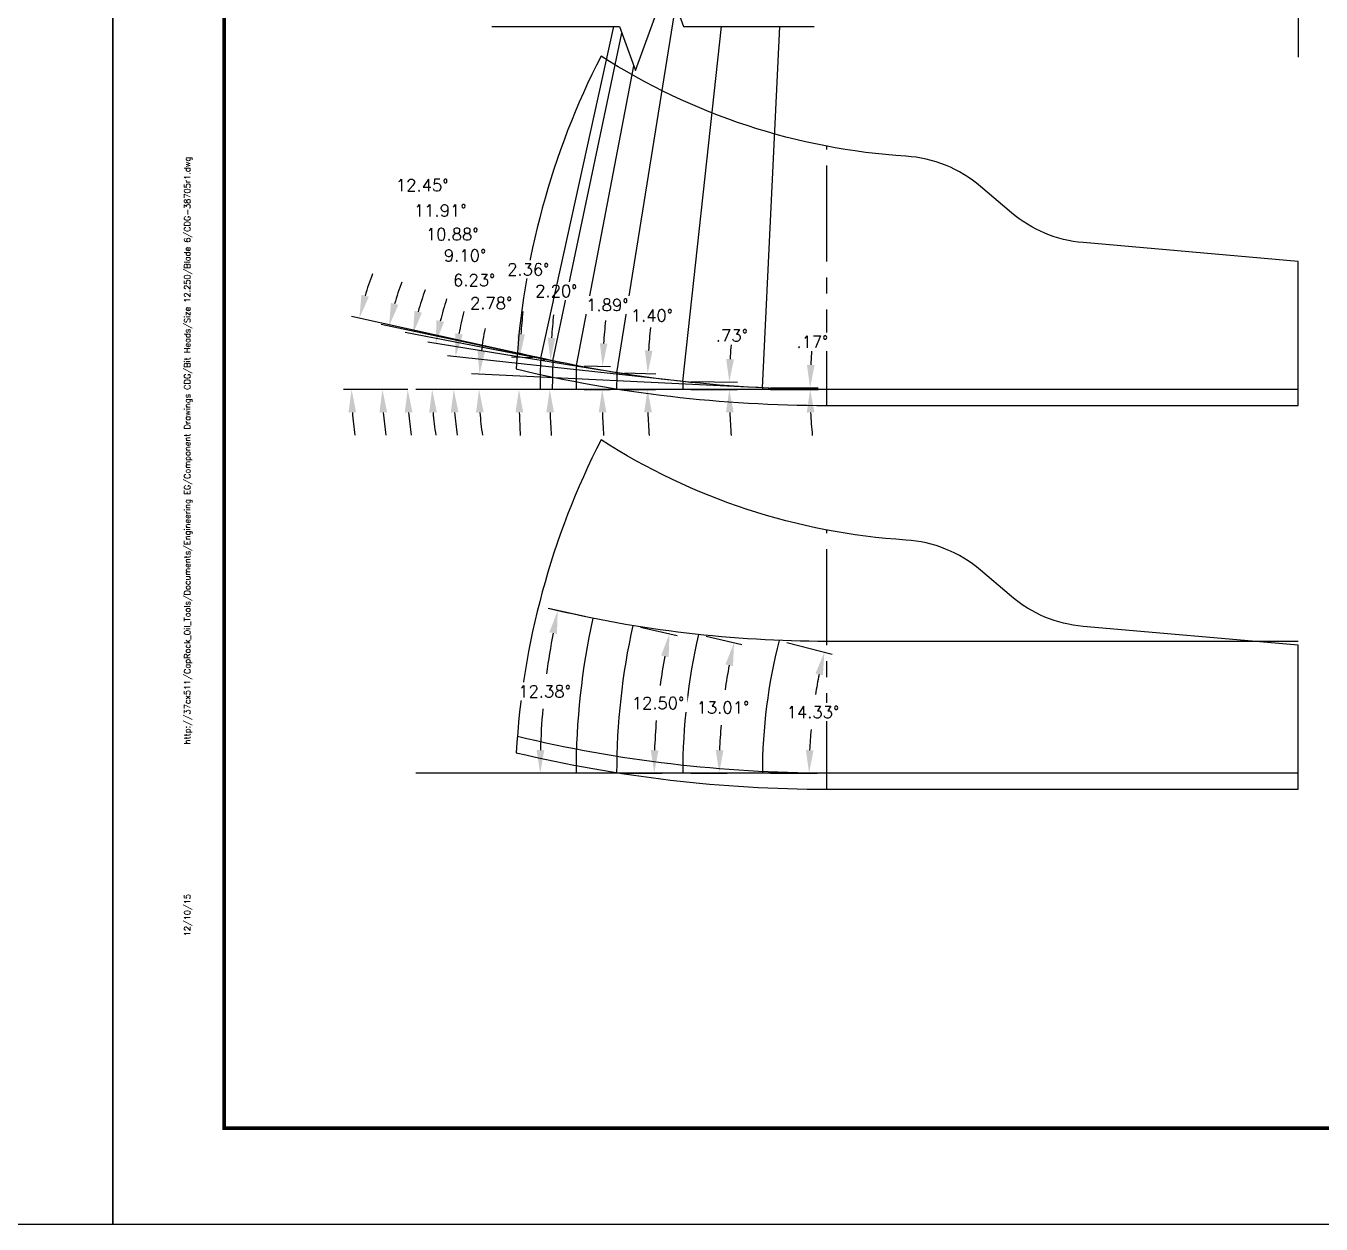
# Model space of a CAD drawing. Extents: x 34 to 102, y 11 to 33.
# Drawn here: x 67.32 to 77.45, y 10.99 to 20.35 of the extents above; entities that cross this region are included whole.
import ezdxf
from ezdxf.enums import TextEntityAlignment as Align

# ---------------------------------------------------------------- set-up
doc = ezdxf.new("R2010")
doc.units = 0
doc.header["$MEASUREMENT"] = 0
doc.header["$PDMODE"] = 35
doc.linetypes.add('CENTER2', pattern=[1.125, 0.75, -0.125, 0.125, -0.125])
doc.layers.get('0').update_dxf_attribs({"linetype": 'CONTINUOUS'})
doc.layers.get('Defpoints').update_dxf_attribs({"color": 10, "linetype": 'CONTINUOUS'})
for name, color, linetype in [('CLine', 5, 'CENTER2'), ('Dims', 4, 'CONTINUOUS'), ('Title Block', 7, 'CONTINUOUS')]:
    doc.layers.add(name, color=color, linetype=linetype)
doc.styles.add('RomanD', font='romand.shx', dxfattribs={"width": 0.9})
doc.styles.add('RomanS', font='romans')
doc.dimstyles.get("Standard").update_dxf_attribs({"dimtxt": 0.094, "dimasz": 0.18, "dimexe": 0.0625, "dimexo": 0.0625, "dimgap": 0.09, "dimtad": 0, "dimtih": 1, "dimtoh": 1, "dimdec": 4, "dimzin": 4, "dimdsep": 46, "dimtxsty": 'RomanS', "dimcen": 0.09, "dimazin": 1, "dimtfac": 1, "dimtdec": 4, "dimtofl": 0, "dimtmove": 0, "dimatfit": 1, "dimfxl": 1, "dimtfill": 1, "dimtolj": 1, "dimtzin": 0, "dimarcsym": 0})

# ---------------------------------------------------------------- blocks, each defined once
blk = doc.blocks.new('COT_Dblock')
at = {"layer": 'Defpoints'}
blk.add_point((0.188, 0.188), dxfattribs=at)
at = {"layer": 'Title Block', "color": 8}
blk.add_lwpolyline([(0, 0), (34, 0), (34, 22), (0, 22)], close=True, dxfattribs=at)
at = {"layer": 'Title Block', "const_width": 0.03}
blk.add_lwpolyline([(33.13, 21.25), (0.87, 21.25), (0.87, 0.75), (33.13, 0.75)], close=True, dxfattribs=at)
at = {"layer": 'Title Block', "color": 1, "style": 'RomanS', "flags": 8}
for tag, p in [('FNAME', (0.62, 3.75)), ('REVDATE', (0.62, 2.25)), ('USER', (0.62, 0.75))]:
    blk.add_attdef(tag, text='', height=0.047, rotation=90, dxfattribs=at).set_placement(p, align=Align.BOTTOM_LEFT)
at = {"layer": 'Title Block', "color": 3, "style": 'RomanS', "flags": 8}
blk.add_attdef('DRAWN', text='', height=0.11, dxfattribs=at).set_placement((28.7, 1.984), align=Align.MIDDLE_CENTER)
at = {"layer": 'Title Block', "color": 3, "style": 'RomanD', "width": 0.9, "flags": 8}
for tag, height, p in [('TITL1', 0.125, (31.337, 1.684)), ('TITL2', 0.094, (31.337, 1.514)), ('TITL3', 0.094, (31.337, 1.374))]:
    blk.add_attdef(tag, text='', height=height, dxfattribs=at).set_placement(p, align=Align.MIDDLE_CENTER)
at = {"layer": 'Title Block', "color": 3, "style": 'RomanS', "flags": 8}
for tag, p in [('DDATE', (28.356, 1.672)), ('CHECK', (28.356, 1.406)), ('MATRL', (28.356, 1.149)), ('PDATE', (28.356, 0.883)), ('SCALE', (29.896, 0.855)), ('SHEET', (32.005, 0.855))]:
    blk.add_attdef(tag, text='', height=0.094, dxfattribs=at).set_placement(p, align=Align.MIDDLE_LEFT)
for tag, p in [('FSCM#', (30.337, 1.121)), ('DWG#', (31.81, 1.121)), ('REV#', (32.97, 1.121))]:
    blk.add_attdef(tag, text='', height=0.094, dxfattribs=at).set_placement(p, align=Align.TOP_CENTER)
blk = doc.blocks.new('*D474')
at = {"layer": 'Defpoints', "color": 0, "transparency": 16777216}
for p in [(70.864, 17.551), (73.03, 17.526), (70.368, 17.511), (73.13, 17.521), (73.583, 17.511)]:
    blk.add_point(p, dxfattribs=at)
at = {"layer": 'Dims', "color": 0, "lineweight": -2, "transparency": 16777216}
blk.add_line((72.967, 17.529), (70.804, 17.634), dxfattribs=at)
for start, end in [(168.8595, 173.0402), (184.1807, 188.3615)]:
    blk.add_arc((73.331, 17.511), 2.467, start, end, dxfattribs=at)
at = {"layer": 'Dims', "color": 0, "transparency": 16777216}
for points in [[(70.912, 17.808), (70.852, 17.813), (70.867, 17.631)], [(70.84, 17.33), (70.9, 17.332), (70.864, 17.511)]]:
    blk.add_solid(points, dxfattribs=at)
at = {"layer": 'Dims', "color": 0, "transparency": 16777216, "insert": (70.958, 18.185), "char_height": 0.094, "attachment_point": 5, "style": 'RomanS', "bg_fill": 3, "box_fill_scale": 1.25, "bg_fill_color": 256, "bg_fill_true_color": 13158600, "bg_fill_transparency": 0}
blk.add_mtext('\\A1;2.78°', dxfattribs=at)
blk = doc.blocks.new('*D475')
at = {"layer": 'Defpoints', "color": 0, "transparency": 16777216}
for p in [(70.668, 17.596), (72.407, 17.578), (72.507, 17.567), (70.368, 17.511), (73.583, 17.511)]:
    blk.add_point(p, dxfattribs=at)
at = {"layer": 'Dims', "color": 0, "lineweight": -2, "transparency": 16777216}
blk.add_line((72.345, 17.585), (70.618, 17.773), dxfattribs=at)
for start, end in [(164.9984, 169.384), (184.3856, 188.7713)]:
    blk.add_arc((73.018, 17.511), 2.352, start, end, dxfattribs=at)
at = {"layer": 'Dims', "color": 0, "transparency": 16777216}
for points in [[(70.736, 17.94), (70.677, 17.949), (70.68, 17.766)], [(70.643, 17.33), (70.703, 17.332), (70.666, 17.511)]]:
    blk.add_solid(points, dxfattribs=at)
at = {"layer": 'Dims', "color": 0, "transparency": 16777216, "insert": (70.826, 18.365), "char_height": 0.094, "attachment_point": 5, "style": 'RomanS', "bg_fill": 3, "box_fill_scale": 1.25, "bg_fill_color": 256, "bg_fill_true_color": 13158600, "bg_fill_transparency": 0}
blk.add_mtext('\\A1;6.23°', dxfattribs=at)
blk = doc.blocks.new('*D476')
at = {"layer": 'Defpoints', "color": 0, "transparency": 16777216}
for p in [(70.5, 17.631), (71.892, 17.65), (71.991, 17.634), (70.368, 17.511), (73.583, 17.511)]:
    blk.add_point(p, dxfattribs=at)
at = {"layer": 'Dims', "color": 0, "lineweight": -2, "transparency": 16777216}
blk.add_line((71.83, 17.66), (70.463, 17.879), dxfattribs=at)
for start, end in [(161.7695, 166.3336), (184.5641, 189.1282)]:
    blk.add_arc((72.757, 17.511), 2.26, start, end, dxfattribs=at)
at = {"layer": 'Dims', "color": 0, "transparency": 16777216}
for points in [[(70.59, 18.039), (70.531, 18.051), (70.525, 17.869)], [(70.474, 17.33), (70.534, 17.332), (70.497, 17.511)]]:
    blk.add_solid(points, dxfattribs=at)
at = {"layer": 'Dims', "color": 0, "transparency": 16777216, "insert": (70.754, 18.558), "char_height": 0.094, "attachment_point": 5, "style": 'RomanS', "bg_fill": 3, "box_fill_scale": 1.25, "bg_fill_color": 256, "bg_fill_true_color": 13158600, "bg_fill_transparency": 0}
blk.add_mtext('\\A1;9.10°', dxfattribs=at)
blk = doc.blocks.new('*D477')
at = {"layer": 'Defpoints', "color": 0, "transparency": 16777216}
for p in [(70.311, 17.656), (71.576, 17.707), (71.674, 17.688), (70.368, 17.511), (73.583, 17.511)]:
    blk.add_point(p, dxfattribs=at)
at = {"layer": 'Dims', "color": 0, "lineweight": -2, "transparency": 16777216}
for p, q in [((71.515, 17.719), (70.286, 17.955)), ((70.306, 17.511), (70.244, 17.511))]:
    blk.add_line(p, q, dxfattribs=at)
for start, end in [(160.1115, 164.618), (184.5065, 189.013)]:
    blk.add_arc((72.595, 17.511), 2.289, start, end, dxfattribs=at)
at = {"layer": 'Dims', "color": 0, "transparency": 16777216}
for points in [[(70.417, 18.111), (70.359, 18.125), (70.347, 17.943)], [(70.283, 17.33), (70.343, 17.332), (70.306, 17.511)]]:
    blk.add_solid(points, dxfattribs=at)
at = {"layer": 'Dims', "color": 0, "transparency": 16777216, "insert": (70.654, 18.724), "char_height": 0.094, "attachment_point": 5, "style": 'RomanS', "bg_fill": 3, "box_fill_scale": 1.25, "bg_fill_color": 256, "bg_fill_true_color": 13158600, "bg_fill_transparency": 0}
blk.add_mtext('\\A1;10.88°', dxfattribs=at)
blk = doc.blocks.new('*D478')
at = {"layer": 'Defpoints', "color": 0, "transparency": 16777216}
for p in [(71.392, 17.745), (70.114, 17.677), (71.49, 17.724), (70.368, 17.511), (73.583, 17.511)]:
    blk.add_point(p, dxfattribs=at)
at = {"layer": 'Dims', "color": 0, "lineweight": -2, "transparency": 16777216}
for p, q in [((71.331, 17.758), (70.099, 18.018)), ((70.306, 17.511), (70.046, 17.511))]:
    blk.add_line(p, q, dxfattribs=at)
for start, end in [(159.4618, 163.7746), (184.3128, 188.6257)]:
    blk.add_arc((72.5, 17.511), 2.392, start, end, dxfattribs=at)
at = {"layer": 'Dims', "color": 0, "transparency": 16777216}
for points in [[(70.233, 18.172), (70.175, 18.187), (70.16, 18.005)], [(70.085, 17.33), (70.145, 17.332), (70.108, 17.511)]]:
    blk.add_solid(points, dxfattribs=at)
at = {"layer": 'Dims', "color": 0, "transparency": 16777216, "insert": (70.56, 18.91), "char_height": 0.094, "attachment_point": 5, "style": 'RomanS', "bg_fill": 3, "box_fill_scale": 1.25, "bg_fill_color": 256, "bg_fill_true_color": 13158600, "bg_fill_transparency": 0}
blk.add_mtext('\\A1;11.91°', dxfattribs=at)
blk = doc.blocks.new('*D479')
at = {"layer": 'Defpoints', "color": 0, "transparency": 16777216}
for p in [(73.08, 17.523), (73.08, 17.511), (73.453, 17.515), (77.27, 17.511)]:
    blk.add_point(p, dxfattribs=at)
at = {"layer": 'Dims', "color": 0, "lineweight": -2, "transparency": 16777216}
for p, q in [((73.142, 17.523), (73.516, 17.522)), ((73.142, 17.511), (73.516, 17.511))]:
    blk.add_line(p, q, dxfattribs=at)
for start, end in [(174.4292, 177.1312), (182.702, 185.4039)]:
    blk.add_arc((77.27, 17.511), 3.817, start, end, dxfattribs=at)
at = {"layer": 'Dims', "color": 0, "transparency": 16777216}
for points in [[(73.488, 17.701), (73.428, 17.703), (73.453, 17.522)], [(73.427, 17.33), (73.487, 17.332), (73.453, 17.511)]]:
    blk.add_solid(points, dxfattribs=at)
at = {"layer": 'Dims', "color": 0, "transparency": 16777216, "insert": (73.471, 17.883), "char_height": 0.094, "attachment_point": 5, "style": 'RomanS', "bg_fill": 3, "box_fill_scale": 1.25, "bg_fill_color": 256, "bg_fill_true_color": 13158600, "bg_fill_transparency": 0}
blk.add_mtext('\\A1;.17°', dxfattribs=at)
blk = doc.blocks.new('*D480')
at = {"layer": 'Defpoints', "color": 0, "transparency": 16777216}
for p in [(72.457, 17.572), (72.821, 17.53), (72.456, 17.511), (77.27, 17.511)]:
    blk.add_point(p, dxfattribs=at)
at = {"layer": 'Dims', "color": 0, "lineweight": -2, "transparency": 16777216}
for p, q in [((72.519, 17.572), (72.884, 17.567)), ((72.519, 17.511), (72.883, 17.511))]:
    blk.add_line(p, q, dxfattribs=at)
for start, end in [(174.6345, 176.9526), (182.3181, 184.6361)]:
    blk.add_arc((77.27, 17.511), 4.449, start, end, dxfattribs=at)
at = {"layer": 'Dims', "color": 0, "transparency": 16777216}
for points in [[(72.857, 17.747), (72.797, 17.749), (72.821, 17.568)], [(72.795, 17.331), (72.855, 17.332), (72.821, 17.511)]]:
    blk.add_solid(points, dxfattribs=at)
at = {"layer": 'Dims', "color": 0, "transparency": 16777216, "insert": (72.841, 17.932), "char_height": 0.094, "attachment_point": 5, "style": 'RomanS', "bg_fill": 3, "box_fill_scale": 1.25, "bg_fill_color": 256, "bg_fill_true_color": 13158600, "bg_fill_transparency": 0}
blk.add_mtext('\\A1;.73°', dxfattribs=at)
blk = doc.blocks.new('*D481')
at = {"layer": 'Defpoints', "color": 0, "transparency": 16777216}
for p in [(71.941, 17.642), (72.182, 17.553), (71.94, 17.511), (77.27, 17.511)]:
    blk.add_point(p, dxfattribs=at)
at = {"layer": 'Dims', "color": 0, "lineweight": -2, "transparency": 16777216}
for p, q in [((72.004, 17.64), (72.246, 17.634)), ((72.002, 17.511), (72.244, 17.511))]:
    blk.add_line(p, q, dxfattribs=at)
for start, end in [(174.5419, 176.5687), (182.0268, 184.0536)]:
    blk.add_arc((77.27, 17.511), 5.089, start, end, dxfattribs=at)
at = {"layer": 'Dims', "color": 0, "transparency": 16777216}
for points in [[(72.221, 17.814), (72.161, 17.817), (72.183, 17.636)], [(72.155, 17.331), (72.215, 17.332), (72.182, 17.511)]]:
    blk.add_solid(points, dxfattribs=at)
at = {"layer": 'Dims', "color": 0, "transparency": 16777216, "insert": (72.215, 18.089), "char_height": 0.094, "attachment_point": 5, "style": 'RomanS', "bg_fill": 3, "box_fill_scale": 1.25, "bg_fill_color": 256, "bg_fill_true_color": 13158600, "bg_fill_transparency": 0}
blk.add_mtext('\\A1;1.40°', dxfattribs=at)
blk = doc.blocks.new('*D482')
at = {"layer": 'Defpoints', "color": 0, "transparency": 16777216}
for p in [(71.625, 17.697), (71.827, 17.571), (71.622, 17.511), (77.27, 17.511)]:
    blk.add_point(p, dxfattribs=at)
at = {"layer": 'Dims', "color": 0, "lineweight": -2, "transparency": 16777216}
for p, q in [((71.688, 17.695), (71.892, 17.689)), ((71.685, 17.511), (71.889, 17.511))]:
    blk.add_line(p, q, dxfattribs=at)
for start, end in [(174.3201, 176.2147), (181.8946, 183.7893)]:
    blk.add_arc((77.27, 17.511), 5.444, start, end, dxfattribs=at)
at = {"layer": 'Dims', "color": 0, "transparency": 16777216}
for points in [[(71.868, 17.869), (71.809, 17.872), (71.83, 17.691)], [(71.8, 17.331), (71.86, 17.332), (71.827, 17.511)]]:
    blk.add_solid(points, dxfattribs=at)
at = {"layer": 'Dims', "color": 0, "transparency": 16777216, "insert": (71.867, 18.171), "char_height": 0.094, "attachment_point": 5, "style": 'RomanS', "bg_fill": 3, "box_fill_scale": 1.25, "bg_fill_color": 256, "bg_fill_true_color": 13158600, "bg_fill_transparency": 0}
blk.add_mtext('\\A1;1.89°', dxfattribs=at)
blk = doc.blocks.new('*D483')
at = {"layer": 'Defpoints', "color": 0, "transparency": 16777216}
for p in [(71.441, 17.735), (71.418, 17.586), (71.437, 17.511), (77.27, 17.511)]:
    blk.add_point(p, dxfattribs=at)
at = {"layer": 'Dims', "color": 0, "lineweight": -2, "transparency": 16777216}
for p, q in [((71.379, 17.737), (71.359, 17.738)), ((71.374, 17.511), (71.355, 17.511))]:
    blk.add_line(p, q, dxfattribs=at)
for start, end in [(174.2806, 176.0427), (181.7621, 183.5242)]:
    blk.add_arc((77.27, 17.511), 5.853, start, end, dxfattribs=at)
at = {"layer": 'Dims', "color": 0, "transparency": 16777216}
for points in [[(71.461, 17.913), (71.401, 17.917), (71.422, 17.735)], [(71.39, 17.331), (71.45, 17.332), (71.417, 17.511)]]:
    blk.add_solid(points, dxfattribs=at)
at = {"layer": 'Dims', "color": 0, "transparency": 16777216, "insert": (71.468, 18.28), "char_height": 0.094, "attachment_point": 5, "style": 'RomanS', "bg_fill": 3, "box_fill_scale": 1.25, "bg_fill_color": 256, "bg_fill_true_color": 13158600, "bg_fill_transparency": 0}
blk.add_mtext('\\A1;2.20°', dxfattribs=at)
blk = doc.blocks.new('*D552')
at = {"layer": 'Defpoints', "color": 0, "transparency": 16777216}
for p in [(71.297, 17.766), (71.395, 17.744), (69.874, 17.698), (70.368, 17.511), (73.583, 17.511)]:
    blk.add_point(p, dxfattribs=at)
at = {"layer": 'Dims', "color": 0, "lineweight": -2, "transparency": 16777216}
for p, q in [((71.236, 17.779), (69.867, 18.082)), ((70.306, 17.511), (69.805, 17.511))]:
    blk.add_line(p, q, dxfattribs=at)
for start, end in [(159.5652, 163.5571), (183.992, 187.9839)]:
    blk.add_arc((72.451, 17.511), 2.584, start, end, dxfattribs=at)
at = {"layer": 'Dims', "color": 0, "transparency": 16777216}
for points in [[(70.002, 18.235), (69.944, 18.25), (69.928, 18.068)], [(69.843, 17.33), (69.903, 17.332), (69.867, 17.511)]]:
    blk.add_solid(points, dxfattribs=at)
at = {"layer": 'Dims', "color": 0, "transparency": 16777216, "insert": (70.419, 19.107), "char_height": 0.094, "attachment_point": 5, "style": 'RomanS', "bg_fill": 3, "box_fill_scale": 1.25, "bg_fill_color": 256, "bg_fill_true_color": 13158600, "bg_fill_transparency": 0}
blk.add_mtext('\\A1;12.45°', dxfattribs=at)
blk = doc.blocks.new('*D553')
at = {"layer": 'Defpoints', "color": 0, "transparency": 16777216}
for p in [(71.346, 17.755), (71.177, 17.595), (71.341, 17.511), (77.27, 17.511)]:
    blk.add_point(p, dxfattribs=at)
at = {"layer": 'Dims', "color": 0, "lineweight": -2, "transparency": 16777216}
for p, q in [((71.283, 17.758), (71.119, 17.764)), ((71.278, 17.511), (71.114, 17.511))]:
    blk.add_line(p, q, dxfattribs=at)
for start, end in [(174.2566, 175.949), (181.6924, 183.3849)]:
    blk.add_arc((77.27, 17.511), 6.094, start, end, dxfattribs=at)
at = {"layer": 'Dims', "color": 0, "transparency": 16777216}
for points in [[(71.222, 17.94), (71.162, 17.943), (71.182, 17.762)], [(71.149, 17.331), (71.209, 17.332), (71.176, 17.511)]]:
    blk.add_solid(points, dxfattribs=at)
at = {"layer": 'Dims', "color": 0, "transparency": 16777216, "insert": (71.249, 18.449), "char_height": 0.094, "attachment_point": 5, "style": 'RomanS', "bg_fill": 3, "box_fill_scale": 1.25, "bg_fill_color": 256, "bg_fill_true_color": 13158600, "bg_fill_transparency": 0}
blk.add_mtext('\\A1;2.36°', dxfattribs=at)
blk = doc.blocks.new('*D591')
at = {"layer": 'Defpoints', "color": 0, "transparency": 16777216}
for p in [(73.21, 15.548), (73.499, 15.146), (73.08, 14.511), (77.27, 14.511)]:
    blk.add_point(p, dxfattribs=at)
at = {"layer": 'Dims', "color": 0, "lineweight": -2, "transparency": 16777216}
for p, q in [((73.271, 15.533), (73.625, 15.442)), ((73.142, 14.511), (73.508, 14.511))]:
    blk.add_line(p, q, dxfattribs=at)
for start, end in [(168.3632, 170.7597), (174.8975, 177.3033)]:
    blk.add_arc((77.27, 14.511), 3.825, start, end, dxfattribs=at)
at = {"layer": 'Dims', "color": 0, "transparency": 16777216}
for points in [[(73.495, 15.289), (73.553, 15.276), (73.565, 15.458)], [(73.48, 14.69), (73.42, 14.692), (73.445, 14.511)]]:
    blk.add_solid(points, dxfattribs=at)
at = {"layer": 'Dims', "color": 0, "transparency": 16777216, "insert": (73.475, 14.988), "char_height": 0.094, "attachment_point": 5, "style": 'RomanS', "bg_fill": 3, "box_fill_scale": 1.25, "bg_fill_color": 256, "bg_fill_true_color": 13158600, "bg_fill_transparency": 0}
blk.add_mtext('\\A1;14.33°', dxfattribs=at)
blk = doc.blocks.new('*D592')
at = {"layer": 'Defpoints', "color": 0, "transparency": 16777216}
for p in [(72.58, 15.595), (72.793, 15.194), (72.456, 14.511), (77.27, 14.511)]:
    blk.add_point(p, dxfattribs=at)
at = {"layer": 'Dims', "color": 0, "lineweight": -2, "transparency": 16777216}
for p, q in [((72.641, 15.581), (72.919, 15.517)), ((72.519, 14.511), (72.804, 14.511))]:
    blk.add_line(p, q, dxfattribs=at)
for start, end in [(169.2643, 171.7456), (175.2352, 177.7226)]:
    blk.add_arc((77.27, 14.511), 4.529, start, end, dxfattribs=at)
at = {"layer": 'Dims', "color": 0, "transparency": 16777216}
for points in [[(72.791, 15.361), (72.85, 15.348), (72.858, 15.531)], [(72.775, 14.69), (72.715, 14.692), (72.742, 14.511)]]:
    blk.add_solid(points, dxfattribs=at)
at = {"layer": 'Dims', "color": 0, "transparency": 16777216, "insert": (72.771, 15.024), "char_height": 0.094, "attachment_point": 5, "style": 'RomanS', "bg_fill": 3, "box_fill_scale": 1.25, "bg_fill_color": 256, "bg_fill_true_color": 13158600, "bg_fill_transparency": 0}
blk.add_mtext('\\A1;13.01°', dxfattribs=at)
blk = doc.blocks.new('*D593')
at = {"layer": 'Defpoints', "color": 0, "transparency": 16777216}
for p in [(72.066, 15.665), (72.287, 15.241), (71.94, 14.511), (77.27, 14.511)]:
    blk.add_point(p, dxfattribs=at)
at = {"layer": 'Dims', "color": 0, "lineweight": -2, "transparency": 16777216}
for p, q in [((72.127, 15.651), (72.414, 15.588)), ((72.002, 14.511), (72.296, 14.511))]:
    blk.add_line(p, q, dxfattribs=at)
for start, end in [(169.5459, 172.1788), (175.3147, 177.9523)]:
    blk.add_arc((77.27, 14.511), 5.037, start, end, dxfattribs=at)
at = {"layer": 'Dims', "color": 0, "transparency": 16777216}
for points in [[(72.288, 15.431), (72.347, 15.419), (72.353, 15.601)], [(72.267, 14.69), (72.207, 14.692), (72.234, 14.511)]]:
    blk.add_solid(points, dxfattribs=at)
at = {"layer": 'Dims', "color": 0, "transparency": 16777216, "insert": (72.263, 15.059), "char_height": 0.094, "attachment_point": 5, "style": 'RomanS', "bg_fill": 3, "box_fill_scale": 1.25, "bg_fill_color": 256, "bg_fill_true_color": 13158600, "bg_fill_transparency": 0}
blk.add_mtext('\\A1;12.50°', dxfattribs=at)
blk = doc.blocks.new('*D594')
at = {"layer": 'Defpoints', "color": 0, "transparency": 16777216}
for p in [(71.754, 15.722), (71.403, 15.362), (71.622, 14.511), (77.27, 14.511)]:
    blk.add_point(p, dxfattribs=at)
at = {"layer": 'Dims', "color": 0, "lineweight": -2, "transparency": 16777216}
for p, q in [((71.692, 15.735), (71.418, 15.795)), ((71.56, 14.511), (71.279, 14.511))]:
    blk.add_line(p, q, dxfattribs=at)
for start, end in [(169.3609, 172.4771), (175.1408, 178.2604)]:
    blk.add_arc((77.27, 14.511), 5.929, start, end, dxfattribs=at)
at = {"layer": 'Dims', "color": 0, "transparency": 16777216}
for points in [[(71.414, 15.612), (71.473, 15.6), (71.479, 15.782)], [(71.374, 14.691), (71.314, 14.691), (71.342, 14.511)]]:
    blk.add_solid(points, dxfattribs=at)
at = {"layer": 'Dims', "color": 0, "transparency": 16777216, "insert": (71.376, 15.15), "char_height": 0.094, "attachment_point": 5, "style": 'RomanS', "bg_fill": 3, "box_fill_scale": 1.25, "bg_fill_color": 256, "bg_fill_true_color": 13158600, "bg_fill_transparency": 0}
blk.add_mtext('\\A1;12.38°', dxfattribs=at)

msp = doc.modelspace()

# ---------------------------------------------------------------- linework, layer by layer
at = {"color": 0}
for p, q in [((73.58279, 17.51107), (70.36838, 17.51107)), ((73.58279, 14.51104), (70.36838, 14.51104))]:
    msp.add_line(p, q, dxfattribs=at)
at = {"linetype": 'Continuous', "flags": 128}
msp.add_lwpolyline([(70.96312, 20.348), (71.96312, 20.348), (72.08812, 20.00456), (72.33812, 20.69143), (72.46312, 20.348), (73.48397, 20.348)], dxfattribs=at)
at = {"color": 0, "flags": 128}
msp.add_lwpolyline([(74.20204, 19.33371, -0.12752335), (71.81772, 20.1169, 0.10457938), (71.15496, 17.67061, 0.05839981), (73.58279, 17.38607), (77.27029, 17.38607), (77.27029, 18.51107), (75.58789, 18.65826, -0.15554789), (75.02738, 18.89253), (74.78606, 19.09767, 0.16158945)], format="xyb", close=True, dxfattribs=at)
at = {"layer": 'CLine'}
for p, q in [((77.27029, 29.73208), (77.27029, 20.10708)), ((73.58279, 17.38607), (73.58279, 19.41225)), ((73.58279, 14.38604), (73.58279, 16.41222))]:
    msp.add_line(p, q, dxfattribs=at)
at = {"layer": 'CLine', "color": 1, "linetype": 'Continuous', "flags": 128}
for points in [[(77.27029, 17.51107), (73.58279, 17.51107, -0.0589088), (71.16338, 17.79711)], [(77.27029, 15.54104), (73.58279, 15.54104, -0.0589088), (71.40358, 15.79868, -0.0589088)], [(77.27029, 14.51104), (73.58279, 14.51104, -0.0589088), (71.16338, 14.79708)]]:
    msp.add_lwpolyline(points, format="xyb", dxfattribs=at)
at = {"layer": 'Dims'}
for p, q in [((71.9415, 17.64172), (72.40199, 20.51594)), ((71.4412, 17.73451), (71.98175, 20.29681)), ((72.45684, 17.57235), (72.75986, 20.348)), ((73.07977, 17.52327), (73.21688, 20.348)), ((71.62528, 17.69741), (72.07531, 20.03975)), ((71.49012, 17.72419), (71.39228, 17.74483)), ((71.67438, 17.68798), (71.57618, 17.70685)), ((71.99087, 17.63381), (71.89213, 17.64963)), ((72.50655, 17.56692), (72.40714, 17.57778)), ((73.12971, 17.52085), (73.02982, 17.5257))]:
    msp.add_line(p, q, dxfattribs=at)
for centre, radius, start in [((77.27029, 17.51107), 5.83337, 177.804838), ((77.27029, 17.51107), 5.64809, 178.109362), ((77.27029, 17.51107), 5.3304, 178.595549), ((77.27029, 17.51107), 4.81384, 179.270629), ((77.27029, 17.51107), 4.19055, 179.833169), ((77.27029, 14.51104), 5.64809, 167.621337), ((77.27029, 14.51104), 5.3304, 167.498221), ((77.27029, 14.51104), 4.81384, 166.986898), ((77.27029, 14.51104), 4.19055, 165.666555)]:
    msp.add_arc(centre, radius, start, 180, dxfattribs=at)

# ---------------------------------------------------------------- block references
at = {"layer": 'Title Block'}
msp.add_blockref('COT_Dblock', (34, 10.98594), dxfattribs=at)

# ---------------------------------------------------------------- next in the draw order: dimensions: what is measured, and where the dimension line sits
at = {"layer": 'Dims'}
dim = msp.add_angular_dim_2l(base=(70.86406, 17.55096), line1=((73.58279, 17.51107), (70.36838, 17.51107)), line2=((73.12971, 17.52085), (73.02982, 17.5257)), dimstyle='Standard', dxfattribs=at)
dim.commit()
dim.dimension.update_dxf_attribs({"geometry": '*D474', "text_midpoint": (70.95755, 18.18499), "dimtype": 162})

# ---------------------------------------------------------------- next in the draw order: dimensions: what is measured, and where the dimension line sits
dim = msp.add_angular_dim_2l(base=(70.66753, 17.59631), line1=((73.58279, 17.51107), (70.36838, 17.51107)), line2=((72.50655, 17.56692), (72.40714, 17.57778)), dimstyle='Standard', dxfattribs=at)
dim.commit()
dim.dimension.update_dxf_attribs({"geometry": '*D475', "text_midpoint": (70.82628, 18.36452), "dimtype": 162})

# ---------------------------------------------------------------- next in the draw order: dimensions: what is measured, and where the dimension line sits
dim = msp.add_angular_dim_2l(base=(70.49988, 17.63071), line1=((73.58279, 17.51107), (70.36838, 17.51107)), line2=((71.99087, 17.63381), (71.89213, 17.64963)), dimstyle='Standard', dxfattribs=at)
dim.commit()
dim.dimension.update_dxf_attribs({"geometry": '*D476', "text_midpoint": (70.75373, 18.55786), "dimtype": 162})

# ---------------------------------------------------------------- next in the draw order: dimensions: what is measured, and where the dimension line sits
dim = msp.add_angular_dim_2l(base=(70.31062, 17.65581), line1=((73.58279, 17.51107), (70.36838, 17.51107)), line2=((71.67438, 17.68798), (71.57618, 17.70685)), dimstyle='Standard', dxfattribs=at)
dim.commit()
dim.dimension.update_dxf_attribs({"geometry": '*D477', "text_midpoint": (70.65354, 18.72359), "dimtype": 162})

# ---------------------------------------------------------------- next in the draw order: dimensions: what is measured, and where the dimension line sits
dim = msp.add_angular_dim_2l(base=(70.11423, 17.67671), line1=((73.58279, 17.51107), (70.36838, 17.51107)), line2=((71.49012, 17.72419), (71.39228, 17.74483)), dimstyle='Standard', dxfattribs=at)
dim.commit()
dim.dimension.update_dxf_attribs({"geometry": '*D478', "text_midpoint": (70.56027, 18.91002), "dimtype": 162})

# ---------------------------------------------------------------- next in the draw order: dimensions: what is measured, and where the dimension line sits
dim = msp.add_angular_dim_3p(base=(73.45301, 17.51478), center=(77.27029, 17.51107), p1=(73.07977, 17.52327), p2=(73.07975, 17.51107), dimstyle='Standard', dxfattribs=at)
dim.commit()
dim.dimension.update_dxf_attribs({"geometry": '*D479', "text_midpoint": (73.47116, 17.88292), "dimtype": 165})

# ---------------------------------------------------------------- next in the draw order: dimensions: what is measured, and where the dimension line sits
dim = msp.add_angular_dim_3p(base=(72.82094, 17.52995), center=(77.27029, 17.51107), p1=(72.45684, 17.57235), p2=(72.45645, 17.51107), dimstyle='Standard', dxfattribs=at)
dim.commit()
dim.dimension.update_dxf_attribs({"geometry": '*D480', "text_midpoint": (72.84087, 17.93213), "dimtype": 165})

# ---------------------------------------------------------------- next in the draw order: dimensions: what is measured, and where the dimension line sits
dim = msp.add_angular_dim_3p(base=(72.18182, 17.55265), center=(77.27029, 17.51107), p1=(71.9415, 17.64172), p2=(71.93989, 17.51107), dimstyle='Standard', dxfattribs=at)
dim.commit()
dim.dimension.update_dxf_attribs({"geometry": '*D481', "text_midpoint": (72.21457, 18.08898), "dimtype": 165})

# ---------------------------------------------------------------- next in the draw order: dimensions: what is measured, and where the dimension line sits
dim = msp.add_angular_dim_3p(base=(71.82698, 17.57095), center=(77.27029, 17.51107), p1=(71.62528, 17.69741), p2=(71.62221, 17.51107), dimstyle='Standard', dxfattribs=at)
dim.commit()
dim.dimension.update_dxf_attribs({"geometry": '*D482', "text_midpoint": (71.86684, 18.17133), "dimtype": 165})

# ---------------------------------------------------------------- next in the draw order: dimensions: what is measured, and where the dimension line sits
dim = msp.add_angular_dim_3p(base=(71.41776, 17.58582), center=(77.27029, 17.51107), p1=(71.4412, 17.73451), p2=(71.43692, 17.51107), dimstyle='Standard', dxfattribs=at)
dim.commit()
dim.dimension.update_dxf_attribs({"geometry": '*D483', "text_midpoint": (71.46802, 18.28003), "dimtype": 165})

# ---------------------------------------------------------------- next in the draw order: linework, layer by layer
for p, q in [((71.34592, 17.75508), (71.91842, 20.348)), ((71.29709, 17.76586), (71.39474, 17.7443))]:
    msp.add_line(p, q, dxfattribs=at)
msp.add_arc((77.27029, 17.51107), 5.9294, 177.641488, 180, dxfattribs=at)

# ---------------------------------------------------------------- next in the draw order: dimensions: what is measured, and where the dimension line sits
dim = msp.add_angular_dim_2l(base=(69.87381, 17.69809), line1=((73.58279, 17.51107), (70.36838, 17.51107)), line2=((71.29709, 17.76586), (71.39474, 17.7443)), dimstyle='Standard', dxfattribs=at)
dim.commit()
dim.dimension.update_dxf_attribs({"geometry": '*D552', "text_midpoint": (70.41863, 19.10682), "dimtype": 162})

# ---------------------------------------------------------------- next in the draw order: dimensions: what is measured, and where the dimension line sits
dim = msp.add_angular_dim_3p(base=(71.17696, 17.59469), center=(77.27029, 17.51107), p1=(71.34592, 17.75508), p2=(71.34089, 17.51107), dimstyle='Standard', dxfattribs=at)
dim.commit()
dim.dimension.update_dxf_attribs({"geometry": '*D553', "text_midpoint": (71.24907, 18.44945), "dimtype": 165})

# ---------------------------------------------------------------- next in the draw order: linework, layer by layer
at = {"color": 0, "flags": 128}
msp.add_lwpolyline([(74.20204, 16.33368, -0.12752335), (71.81772, 17.11687, 0.10457938), (71.15496, 14.67058, 0.05839981), (73.58279, 14.38604), (77.27029, 14.38604), (77.27029, 15.51104), (75.58789, 15.65823, -0.15554789), (75.02738, 15.8925), (74.78606, 16.09763, 0.16158945)], format="xyb", close=True, dxfattribs=at)

# ---------------------------------------------------------------- next in the draw order: dimensions: what is measured, and where the dimension line sits
at = {"layer": 'Dims'}
dim = msp.add_angular_dim_3p(base=(73.49855, 15.14598), center=(77.27029, 14.51104), p1=(73.21019, 15.54847), p2=(73.07975, 14.51104), dimstyle='Standard', dxfattribs=at)
dim.commit()
dim.dimension.update_dxf_attribs({"geometry": '*D591', "text_midpoint": (73.47536, 14.98821)})

# ---------------------------------------------------------------- next in the draw order: dimensions: what is measured, and where the dimension line sits
dim = msp.add_angular_dim_3p(base=(72.79337, 15.19414), center=(77.27029, 14.51104), p1=(72.58008, 15.59499), p2=(72.45645, 14.51104), dimstyle='Standard', dxfattribs=at)
dim.commit()
dim.dimension.update_dxf_attribs({"geometry": '*D592', "text_midpoint": (72.77073, 15.02422)})

# ---------------------------------------------------------------- next in the draw order: dimensions: what is measured, and where the dimension line sits
dim = msp.add_angular_dim_3p(base=(72.2867, 15.24113), center=(77.27029, 14.51104), p1=(72.06628, 15.66491), p2=(71.93989, 14.51104), dimstyle='Standard', dxfattribs=at)
dim.commit()
dim.dimension.update_dxf_attribs({"geometry": '*D593', "text_midpoint": (72.26345, 15.05946)})

# ---------------------------------------------------------------- next in the draw order: dimensions: what is measured, and where the dimension line sits
dim = msp.add_angular_dim_3p(base=(71.4029, 15.36203), center=(77.27029, 14.51104), p1=(71.75351, 15.72183), p2=(71.62221, 14.51104), dimstyle='Standard', dxfattribs=at)
dim.commit()
dim.dimension.update_dxf_attribs({"geometry": '*D594', "text_midpoint": (71.37607, 15.15025)})

# ---------------------------------------------------------------- next in the draw order: block references
at = {"layer": 'Title Block'}
ref = msp.add_blockref('COT_Dblock', (68, 10.98594), dxfattribs=at)
ref.add_attrib('REVDATE', '12/10/15', dxfattribs={"color": 1, "height": 0.047, "rotation": 90, "style": 'RomanS', "flags": 8}).set_placement((68.62, 13.23594), align=Align.BOTTOM_LEFT)
ref.add_attrib('FNAME', 'http://37cx511/CapRock_Oil_Tools/Documents/Engineering EG/Component Drawings CDG/Bit Heads/Size 12.250/Blade 6/CDG-38705r1.dwg', dxfattribs={"color": 1, "height": 0.047, "rotation": 90, "style": 'RomanS', "flags": 8}).set_placement((68.62, 14.73594), align=Align.BOTTOM_LEFT)

doc.saveas('drawing.dxf')
